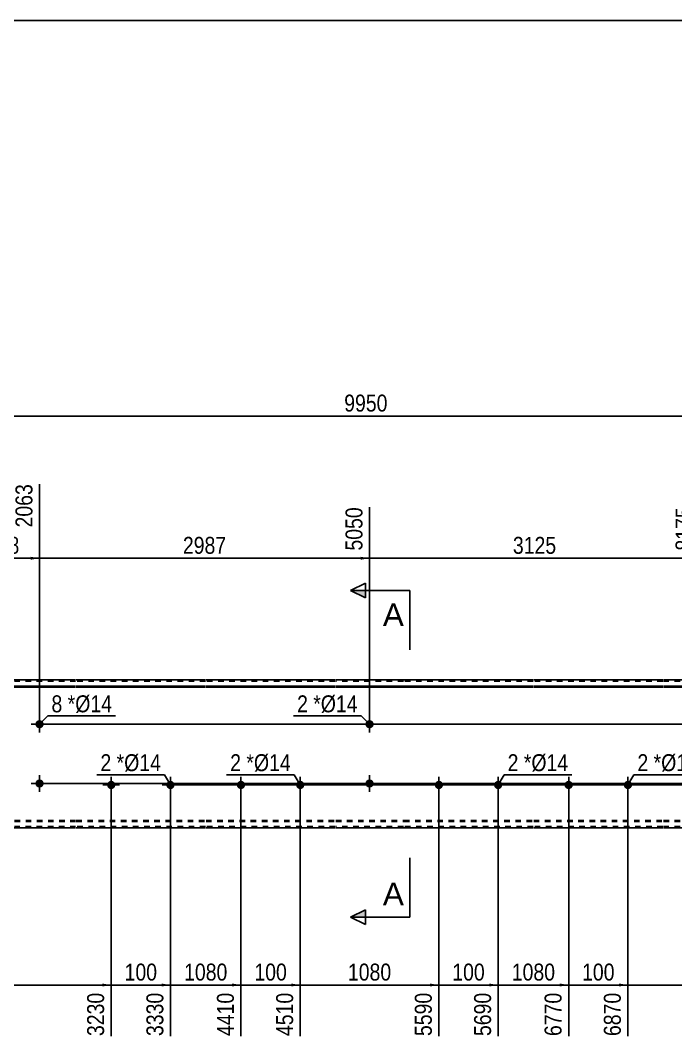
# Model space of a CAD drawing. Header units: millimetres. Extents: x -73 to 330, y -153 to 124.
# Drawn here: x 64.8 to 175.4, y -48.2 to 123.8 of the extents above; entities that cross this region are included whole.
import ezdxf

# ---------------------------------------------------------------- set-up
doc = ezdxf.new("R2010")
doc.units = ezdxf.units.MM
doc.linetypes.add('DXK_LINE_DOT1', pattern=[1.8814, 0.9407, -0.9407])
doc.styles.add('Arial', font='ARIAL.TTF', dxfattribs={"height": 0.2})
doc.styles.add('Arial Narrow', font='ARIALN.TTF', dxfattribs={"height": 0.2})

# ---------------------------------------------------------------- blocks, each defined once
blk = doc.blocks.new('Unknown-629081513-1920')
at = {"color": 5, "linetype": 'Continuous'}
blk.add_line((329.9, 123.75), (-70.1, 123.75), dxfattribs=at)
blk = doc.blocks.new('Part-629081513-1218 - 1203')
at = {"color": 2, "linetype": 'Continuous'}
for p, q in [((0, 12.5), (0, -12.5)), ((9.85, 12.5), (0, 12.5)), ((22.14, 12.5), (9.95, 12.5)), ((32.24, 12.5), (22.24, 12.5)), ((49.53, 12.5), (32.34, 12.5)), ((61.83, 12.5), (49.63, 12.5)), ((74.12, 12.5), (61.93, 12.5)), ((96.02, 12.5), (74.22, 12.5)), ((117.92, 12.5), (96.12, 12.5)), ((129.42, 12.5), (118.02, 12.5)), ((151.32, 12.5), (129.52, 12.5)), ((173.22, 12.5), (151.42, 12.5)), ((185.52, 12.5), (173.32, 12.5)), ((197.81, 12.5), (185.62, 12.5)), ((215.1, 12.5), (197.91, 12.5)), ((225.2, 12.5), (215.2, 12.5)), ((237.5, 12.5), (225.3, 12.5)), ((246.2, 12.5), (237.6, 12.5)), ((246.2, 12.5), (246.2, -12.5)), ((0, 11.44), (9.85, 11.44)), ((0, 11.26), (9.85, 11.26)), ((9.95, 11.44), (22.14, 11.44)), ((9.95, 11.26), (22.14, 11.26)), ((22.24, 11.44), (32.24, 11.44)), ((22.24, 11.26), (32.24, 11.26)), ((32.34, 11.44), (49.53, 11.44)), ((32.34, 11.26), (49.53, 11.26)), ((49.63, 11.44), (61.83, 11.44)), ((49.63, 11.26), (61.83, 11.26)), ((61.93, 11.44), (74.12, 11.44)), ((61.93, 11.26), (74.12, 11.26)), ((74.22, 11.44), (96.02, 11.44)), ((74.22, 11.26), (96.02, 11.26)), ((96.12, 11.44), (117.92, 11.44)), ((96.12, 11.26), (117.92, 11.26)), ((118.02, 11.44), (129.42, 11.44)), ((118.02, 11.26), (129.42, 11.26)), ((129.52, 11.44), (151.32, 11.44)), ((129.52, 11.26), (151.32, 11.26)), ((151.42, 11.44), (173.22, 11.44)), ((151.42, 11.26), (173.22, 11.26)), ((173.32, 11.44), (185.52, 11.44)), ((173.32, 11.26), (185.52, 11.26)), ((185.62, 11.44), (197.81, 11.44)), ((185.62, 11.26), (197.81, 11.26)), ((197.91, 11.44), (215.1, 11.44)), ((197.91, 11.26), (215.1, 11.26)), ((215.2, 11.44), (225.2, 11.44)), ((215.2, 11.26), (225.2, 11.26)), ((225.3, 11.44), (237.5, 11.44)), ((225.3, 11.26), (237.5, 11.26)), ((237.6, 11.44), (246.2, 11.44)), ((237.6, 11.26), (246.2, 11.26)), ((9.85, -12.5), (0, -12.5)), ((22.14, -12.5), (9.95, -12.5)), ((32.24, -12.5), (22.24, -12.5)), ((49.53, -12.5), (32.34, -12.5)), ((61.83, -12.5), (49.63, -12.5)), ((74.12, -12.5), (61.93, -12.5)), ((96.02, -12.5), (74.22, -12.5)), ((117.92, -12.5), (96.12, -12.5)), ((129.42, -12.5), (118.02, -12.5)), ((151.32, -12.5), (129.52, -12.5)), ((173.22, -12.5), (151.42, -12.5)), ((185.52, -12.5), (173.32, -12.5)), ((197.81, -12.5), (185.62, -12.5)), ((215.1, -12.5), (197.91, -12.5)), ((225.2, -12.5), (215.2, -12.5)), ((237.5, -12.5), (225.3, -12.5)), ((246.2, -12.5), (237.6, -12.5))]:
    blk.add_line(p, q, dxfattribs=at)
at = {"color": 7, "linetype": 'DXK_LINE_DOT1'}
for p, q in [((9.85, 12.25), (0, 12.25)), ((22.14, 12.25), (9.95, 12.25)), ((32.24, 12.25), (22.24, 12.25)), ((49.53, 12.25), (32.34, 12.25)), ((61.83, 12.25), (49.63, 12.25)), ((74.12, 12.25), (61.93, 12.25)), ((96.02, 12.25), (74.22, 12.25)), ((117.92, 12.25), (96.12, 12.25)), ((129.42, 12.25), (118.02, 12.25)), ((151.32, 12.25), (129.52, 12.25)), ((173.22, 12.25), (151.42, 12.25)), ((185.52, 12.25), (173.32, 12.25)), ((197.81, 12.25), (185.62, 12.25)), ((215.1, 12.25), (197.91, 12.25)), ((225.2, 12.25), (215.2, 12.25)), ((237.5, 12.25), (225.3, 12.25)), ((246.2, 12.25), (237.6, 12.25)), ((0, -11.26), (9.85, -11.26)), ((0, -11.44), (9.85, -11.44)), ((9.95, -11.26), (22.14, -11.26)), ((9.95, -11.44), (22.14, -11.44)), ((22.24, -11.26), (32.24, -11.26)), ((22.24, -11.44), (32.24, -11.44)), ((32.34, -11.26), (49.53, -11.26)), ((32.34, -11.44), (49.53, -11.44)), ((49.63, -11.26), (61.83, -11.26)), ((49.63, -11.44), (61.83, -11.44)), ((61.93, -11.26), (74.12, -11.26)), ((61.93, -11.44), (74.12, -11.44)), ((74.22, -11.26), (96.02, -11.26)), ((74.22, -11.44), (96.02, -11.44)), ((96.12, -11.26), (117.92, -11.26)), ((96.12, -11.44), (117.92, -11.44)), ((118.02, -11.26), (129.42, -11.26)), ((118.02, -11.44), (129.42, -11.44)), ((129.52, -11.26), (151.32, -11.26)), ((129.52, -11.44), (151.32, -11.44)), ((151.42, -11.26), (173.22, -11.26)), ((151.42, -11.44), (173.22, -11.44)), ((173.32, -11.26), (185.52, -11.26)), ((173.32, -11.44), (185.52, -11.44)), ((185.62, -11.26), (197.81, -11.26)), ((185.62, -11.44), (197.81, -11.44)), ((197.91, -11.26), (215.1, -11.26)), ((197.91, -11.44), (215.1, -11.44)), ((215.2, -11.26), (225.2, -11.26)), ((215.2, -11.44), (225.2, -11.44)), ((225.3, -11.26), (237.5, -11.26)), ((225.3, -11.44), (237.5, -11.44)), ((237.6, -11.26), (246.2, -11.26)), ((237.6, -11.44), (246.2, -11.44)), ((9.85, -12.25), (0, -12.25)), ((22.14, -12.25), (9.95, -12.25)), ((32.24, -12.25), (22.24, -12.25)), ((49.53, -12.25), (32.34, -12.25)), ((61.83, -12.25), (49.63, -12.25)), ((74.12, -12.25), (61.93, -12.25)), ((96.02, -12.25), (74.22, -12.25)), ((117.92, -12.25), (96.12, -12.25)), ((129.42, -12.25), (118.02, -12.25)), ((151.32, -12.25), (129.52, -12.25)), ((173.22, -12.25), (151.42, -12.25)), ((185.52, -12.25), (173.32, -12.25)), ((197.81, -12.25), (185.62, -12.25)), ((215.1, -12.25), (197.91, -12.25)), ((225.2, -12.25), (215.2, -12.25)), ((237.5, -12.25), (225.3, -12.25)), ((246.2, -12.25), (237.6, -12.25))]:
    blk.add_line(p, q, dxfattribs=at)
blk = doc.blocks.new('Bolt-629081513-1227 - 1203')
at = {"linetype": 'Continuous'}
for points in [[(3.05, 5, -1), (4.45, 5, -1)], [(67.33, 5, -1), (68.73, 5, -1)]]:
    blk.add_hatch(color=3, dxfattribs=at).paths.add_polyline_path(points)
at = {"color": 3, "linetype": 'Continuous'}
for p, q in [((3.75, 3.6), (3.75, 6.4)), ((68.03, 3.6), (68.03, 6.4)), ((2.35, 5), (5.15, 5)), ((66.63, 5), (69.43, 5))]:
    blk.add_line(p, q, dxfattribs=at)
blk = doc.blocks.new('Bolt-629081513-1228 - 1203')
at = {"linetype": 'Continuous'}
for points in [[(3.05, -5, -1), (4.45, -5, -1)], [(67.33, -5, -1), (68.73, -5, -1)]]:
    blk.add_hatch(color=3, dxfattribs=at).paths.add_polyline_path(points)
at = {"color": 3, "linetype": 'Continuous'}
for p, q in [((2.35, -5), (5.15, -5)), ((3.75, -6.4), (3.75, -3.6)), ((66.63, -5), (69.43, -5)), ((68.03, -6.4), (68.03, -3.6))]:
    blk.add_line(p, q, dxfattribs=at)
blk = doc.blocks.new('Bolt-629081513-1229 - 1203')
at = {"linetype": 'Continuous'}
for points in [[(157.32, -5.95, -1), (157.32, -4.55, -1)], [(167.32, -5.95, -1), (167.32, -4.55, -1)]]:
    blk.add_hatch(color=3, dxfattribs=at).paths.add_polyline_path(points)
at = {"color": 3, "linetype": 'Continuous'}
for p, q in [((157.32, -6.65), (157.32, -3.85)), ((167.32, -6.65), (167.32, -3.85)), ((158.72, -5.25), (155.92, -5.25)), ((168.72, -5.25), (165.92, -5.25))]:
    blk.add_line(p, q, dxfattribs=at)
blk = doc.blocks.new('Bolt-629081513-1230 - 1203')
at = {"linetype": 'Continuous'}
for points in [[(135.42, -5.95, -1), (135.42, -4.55, -1)], [(145.42, -5.95, -1), (145.42, -4.55, -1)]]:
    blk.add_hatch(color=3, dxfattribs=at).paths.add_polyline_path(points)
at = {"color": 3, "linetype": 'Continuous'}
for p, q in [((135.42, -6.65), (135.42, -3.85)), ((145.42, -6.65), (145.42, -3.85)), ((136.82, -5.25), (134.02, -5.25)), ((146.82, -5.25), (144.02, -5.25))]:
    blk.add_line(p, q, dxfattribs=at)
blk = doc.blocks.new('Bolt-629081513-1231 - 1203')
at = {"linetype": 'Continuous'}
for points in [[(102.02, -5.95, -1), (102.02, -4.55, -1)], [(112.02, -5.95, -1), (112.02, -4.55, -1)]]:
    blk.add_hatch(color=3, dxfattribs=at).paths.add_polyline_path(points)
at = {"color": 3, "linetype": 'Continuous'}
for p, q in [((102.02, -6.65), (102.02, -3.85)), ((112.02, -6.65), (112.02, -3.85)), ((103.42, -5.25), (100.62, -5.25)), ((113.42, -5.25), (110.62, -5.25))]:
    blk.add_line(p, q, dxfattribs=at)
blk = doc.blocks.new('Bolt-629081513-1232 - 1203')
at = {"linetype": 'Continuous'}
for points in [[(80.12, -5.95, -1), (80.12, -4.55, -1)], [(90.12, -5.95, -1), (90.12, -4.55, -1)]]:
    blk.add_hatch(color=3, dxfattribs=at).paths.add_polyline_path(points)
at = {"color": 3, "linetype": 'Continuous'}
for p, q in [((80.12, -6.65), (80.12, -3.85)), ((90.12, -6.65), (90.12, -3.85)), ((81.52, -5.25), (78.72, -5.25)), ((91.52, -5.25), (88.72, -5.25))]:
    blk.add_line(p, q, dxfattribs=at)
blk = doc.blocks.new('Bolt-629081513-1233 - 1203')
at = {"linetype": 'Continuous'}
for points in [[(124.42, 5, -1), (123.02, 5, -1)], [(124.42, -5, -1), (123.02, -5, -1)]]:
    blk.add_hatch(color=3, dxfattribs=at).paths.add_polyline_path(points)
at = {"color": 3, "linetype": 'Continuous'}
for p, q in [((123.72, 6.4), (123.72, 3.6)), ((122.32, 5), (125.12, 5)), ((122.32, -5), (125.12, -5)), ((123.72, -3.6), (123.72, -6.4))]:
    blk.add_line(p, q, dxfattribs=at)
blk = doc.blocks.new('StraightDimension-629081513-1353 - 1203')
at = {"linetype": 'Continuous'}
blk.add_hatch(color=7, dxfattribs=at).paths.add_polyline_path([(155.82, -38.75), (157.32, -39), (155.82, -39.25)])
at = {"color": 7, "linetype": 'Continuous'}
for p, q in [((145.42, -6.25), (145.42, -47.61)), ((157.32, -6.25), (157.32, -47.61)), ((145.42, -39), (157.32, -39))]:
    blk.add_line(p, q, dxfattribs=at)
at = {"color": 0}
blk.add_wipeout([(155.63, -38.85), (155.63, -34.65), (147.12, -34.65), (147.12, -38.85)], dxfattribs=at)
at = {"color": 3, "style": 'Arial Narrow'}
blk.add_text('1080', height=2.863, dxfattribs=at).set_placement((147.72, -38.25))
at = {"color": 0, "linetype": 'Continuous'}
blk.add_wipeout([(156.72, -39.7), (152.52, -39.7), (152.52, -48.21), (156.72, -48.21)], dxfattribs=at)
at = {"color": 3, "linetype": 'Continuous', "style": 'Arial Narrow'}
blk.add_text('6770', height=2.863, rotation=90.0002, dxfattribs=at).set_placement((156.12, -47.61))
blk = doc.blocks.new('StraightDimension-629081513-1284 - 1203')
at = {"linetype": 'Continuous'}
blk.add_hatch(color=7, dxfattribs=at).paths.add_polyline_path([(177.92, 33.25), (179.42, 33), (177.92, 32.75)])
at = {"color": 7, "linetype": 'Continuous'}
for p, q in [((123.72, 6), (123.72, 41.61)), ((179.42, 6), (179.42, 41.61)), ((123.72, 33), (179.42, 33))]:
    blk.add_line(p, q, dxfattribs=at)
at = {"color": 0, "linetype": 'Continuous'}
blk.add_wipeout([(178.82, 42.21), (174.62, 42.21), (174.62, 33.7), (178.82, 33.7)], dxfattribs=at)
at = {"color": 0}
blk.add_wipeout([(155.83, 33.15), (155.83, 37.35), (147.31, 37.35), (147.31, 33.15)], dxfattribs=at)
at = {"color": 3, "linetype": 'Continuous', "style": 'Arial Narrow'}
blk.add_text('8175', height=2.863, rotation=90.0002, dxfattribs=at).set_placement((178.22, 34.3))
at = {"color": 3, "style": 'Arial Narrow'}
blk.add_text('3125', height=2.863, dxfattribs=at).set_placement((147.91, 33.75))
blk = doc.blocks.new('StraightDimension-629081513-1357 - 1203')
at = {"linetype": 'Continuous'}
blk.add_hatch(color=7, dxfattribs=at).paths.add_polyline_path([(100.52, -38.75), (102.02, -39), (100.52, -39.25)])
at = {"color": 7, "linetype": 'Continuous'}
for p, q in [((90.12, -6.25), (90.12, -47.61)), ((102.02, -6.25), (102.02, -47.61)), ((90.12, -39), (102.02, -39))]:
    blk.add_line(p, q, dxfattribs=at)
at = {"color": 0}
blk.add_wipeout([(100.33, -38.85), (100.33, -34.65), (91.82, -34.65), (91.82, -38.85)], dxfattribs=at)
at = {"color": 3, "style": 'Arial Narrow'}
blk.add_text('1080', height=2.863, dxfattribs=at).set_placement((92.42, -38.25))
at = {"color": 0, "linetype": 'Continuous'}
blk.add_wipeout([(101.42, -39.7), (97.22, -39.7), (97.22, -48.21), (101.42, -48.21)], dxfattribs=at)
at = {"color": 3, "linetype": 'Continuous', "style": 'Arial Narrow'}
blk.add_text('4410', height=2.863, rotation=90.0002, dxfattribs=at).set_placement((100.82, -47.61))
blk = doc.blocks.new('StraightDimension-629081513-1356 - 1203')
at = {"linetype": 'Continuous'}
blk.add_hatch(color=7, dxfattribs=at).paths.add_polyline_path([(110.52, -38.75), (112.02, -39), (110.52, -39.25)])
at = {"color": 7, "linetype": 'Continuous'}
for p, q in [((102.02, -6.25), (102.02, -47.61)), ((112.02, -6.25), (112.02, -47.61)), ((102.02, -39), (112.02, -39))]:
    blk.add_line(p, q, dxfattribs=at)
at = {"color": 0}
blk.add_wipeout([(110.36, -38.85), (110.36, -34.65), (103.68, -34.65), (103.68, -38.85)], dxfattribs=at)
at = {"color": 3, "style": 'Arial Narrow'}
blk.add_text('100', height=2.863, dxfattribs=at).set_placement((104.28, -38.25))
at = {"color": 0, "linetype": 'Continuous'}
blk.add_wipeout([(111.42, -39.7), (107.22, -39.7), (107.22, -48.21), (111.42, -48.21)], dxfattribs=at)
at = {"color": 3, "linetype": 'Continuous', "style": 'Arial Narrow'}
blk.add_text('4510', height=2.863, rotation=90.0002, dxfattribs=at).set_placement((110.82, -47.61))
blk = doc.blocks.new('StraightDimension-629081513-1419 - 1203')
at = {"linetype": 'Continuous'}
for points in [[(1.5, 56.75), (0, 57), (1.5, 57.25)], [(244.7, 57.25), (246.2, 57), (244.7, 56.75)]]:
    blk.add_hatch(color=7, dxfattribs=at).paths.add_polyline_path(points)
at = {"color": 7, "linetype": 'Continuous'}
for p, q in [((0, 13.5), (0, 59.25)), ((246.2, 13.5), (246.2, 59.25)), ((0, 57), (246.2, 57))]:
    blk.add_line(p, q, dxfattribs=at)
at = {"color": 0}
blk.add_wipeout([(127.35, 57.15), (127.35, 61.35), (118.84, 61.35), (118.84, 57.15)], dxfattribs=at)
at = {"color": 3, "style": 'Arial Narrow'}
blk.add_text('9950', height=2.863, dxfattribs=at).set_placement((119.44, 57.75))
blk = doc.blocks.new('StraightDimension-629081513-1355 - 1203')
at = {"linetype": 'Continuous'}
blk.add_hatch(color=7, dxfattribs=at).paths.add_polyline_path([(133.92, -38.75), (135.42, -39), (133.92, -39.25)])
at = {"color": 7, "linetype": 'Continuous'}
for p, q in [((112.02, -6.25), (112.02, -47.61)), ((135.42, -6.25), (135.42, -47.61)), ((112.02, -39), (135.42, -39))]:
    blk.add_line(p, q, dxfattribs=at)
at = {"color": 0}
blk.add_wipeout([(127.98, -38.85), (127.98, -34.65), (119.47, -34.65), (119.47, -38.85)], dxfattribs=at)
at = {"color": 0, "linetype": 'Continuous'}
blk.add_wipeout([(134.82, -39.7), (130.62, -39.7), (130.62, -48.21), (134.82, -48.21)], dxfattribs=at)
at = {"color": 3, "style": 'Arial Narrow'}
blk.add_text('1080', height=2.863, dxfattribs=at).set_placement((120.07, -38.25))
at = {"color": 3, "linetype": 'Continuous', "style": 'Arial Narrow'}
blk.add_text('5590', height=2.863, rotation=90.0002, dxfattribs=at).set_placement((134.22, -47.61))
blk = doc.blocks.new('StraightDimension-629081513-1286 - 1203')
at = {"linetype": 'Continuous'}
blk.add_hatch(color=7, dxfattribs=at).paths.add_polyline_path([(66.53, 33.25), (68.03, 33), (66.53, 32.75)])
at = {"color": 7, "linetype": 'Continuous'}
for p, q in [((55.73, 6), (55.73, 45.51)), ((68.03, 6), (68.03, 45.51)), ((55.73, 33), (68.03, 33))]:
    blk.add_line(p, q, dxfattribs=at)
at = {"color": 0}
blk.add_wipeout([(65.22, 33.15), (65.22, 37.35), (58.54, 37.35), (58.54, 33.15)], dxfattribs=at)
at = {"color": 3, "style": 'Arial Narrow'}
blk.add_text('338', height=2.863, dxfattribs=at).set_placement((59.14, 33.75))
at = {"color": 0, "linetype": 'Continuous'}
blk.add_wipeout([(67.43, 46.11), (63.23, 46.11), (63.23, 37.6), (67.43, 37.6)], dxfattribs=at)
at = {"color": 3, "linetype": 'Continuous', "style": 'Arial Narrow'}
blk.add_text('2063', height=2.863, rotation=90.0002, dxfattribs=at).set_placement((66.83, 38.2))
blk = doc.blocks.new('StraightDimension-629081513-1354 - 1203')
at = {"linetype": 'Continuous'}
blk.add_hatch(color=7, dxfattribs=at).paths.add_polyline_path([(143.92, -38.75), (145.42, -39), (143.92, -39.25)])
at = {"color": 7, "linetype": 'Continuous'}
for p, q in [((135.42, -6.25), (135.42, -47.61)), ((145.42, -6.25), (145.42, -47.61)), ((135.42, -39), (145.42, -39))]:
    blk.add_line(p, q, dxfattribs=at)
at = {"color": 0}
blk.add_wipeout([(143.76, -38.85), (143.76, -34.65), (137.08, -34.65), (137.08, -38.85)], dxfattribs=at)
at = {"color": 3, "style": 'Arial Narrow'}
blk.add_text('100', height=2.863, dxfattribs=at).set_placement((137.68, -38.25))
at = {"color": 0, "linetype": 'Continuous'}
blk.add_wipeout([(144.82, -39.7), (140.62, -39.7), (140.62, -48.21), (144.82, -48.21)], dxfattribs=at)
at = {"color": 3, "linetype": 'Continuous', "style": 'Arial Narrow'}
blk.add_text('5690', height=2.863, rotation=90.0002, dxfattribs=at).set_placement((144.22, -47.61))
blk = doc.blocks.new('StraightDimension-629081513-1358 - 1203')
at = {"linetype": 'Continuous'}
blk.add_hatch(color=7, dxfattribs=at).paths.add_polyline_path([(88.62, -38.75), (90.12, -39), (88.62, -39.25)])
at = {"color": 7, "linetype": 'Continuous'}
for p, q in [((80.12, -6.25), (80.12, -47.61)), ((90.12, -6.25), (90.12, -47.61)), ((80.12, -39), (90.12, -39))]:
    blk.add_line(p, q, dxfattribs=at)
at = {"color": 0}
blk.add_wipeout([(88.46, -38.85), (88.46, -34.65), (81.78, -34.65), (81.78, -38.85)], dxfattribs=at)
at = {"color": 3, "style": 'Arial Narrow'}
blk.add_text('100', height=2.863, dxfattribs=at).set_placement((82.38, -38.25))
at = {"color": 0, "linetype": 'Continuous'}
blk.add_wipeout([(89.52, -39.7), (85.32, -39.7), (85.32, -48.21), (89.52, -48.21)], dxfattribs=at)
at = {"color": 3, "linetype": 'Continuous', "style": 'Arial Narrow'}
blk.add_text('3330', height=2.863, rotation=90.0002, dxfattribs=at).set_placement((88.92, -47.61))
blk = doc.blocks.new('StraightDimension-629081513-1387 - 1203')
at = {"linetype": 'Continuous'}
for points in [[(257.75, 11), (258, 12.5), (258.25, 11)], [(258.25, 6.5), (258, 5), (257.75, 6.5)]]:
    blk.add_hatch(color=7, dxfattribs=at).paths.add_polyline_path(points)
at = {"color": 7, "linetype": 'Continuous'}
for p, q in [((247.2, 12.5), (260.4, 12.5)), ((258, 5), (258, 12.5)), ((69.03, 5), (260.4, 5))]:
    blk.add_line(p, q, dxfattribs=at)
at = {"color": 0}
blk.add_wipeout([(257.85, 11.18), (253.65, 11.18), (253.65, 6.32), (257.85, 6.32)], dxfattribs=at)
at = {"color": 3, "style": 'Arial Narrow'}
blk.add_text('75', height=2.863, rotation=90.0002, dxfattribs=at).set_placement((257.25, 6.92))
blk = doc.blocks.new('StraightDimension-629081513-1388 - 1203')
at = {"linetype": 'Continuous'}
for points in [[(257.75, 3.5), (258, 5), (258.25, 3.5)], [(258.25, -3.5), (258, -5), (257.75, -3.5)]]:
    blk.add_hatch(color=7, dxfattribs=at).paths.add_polyline_path(points)
at = {"color": 7, "linetype": 'Continuous'}
for p, q in [((69.03, 5), (260.4, 5)), ((258, -5), (258, 5)), ((69.03, -5), (260.4, -5))]:
    blk.add_line(p, q, dxfattribs=at)
at = {"color": 0}
blk.add_wipeout([(257.85, 3.34), (253.65, 3.34), (253.65, -3.34), (257.85, -3.34)], dxfattribs=at)
at = {"color": 3, "style": 'Arial Narrow'}
blk.add_text('100', height=2.863, rotation=90.0002, dxfattribs=at).set_placement((257.25, -2.74))
blk = doc.blocks.new('StraightDimension-629081513-1389 - 1203')
at = {"linetype": 'Continuous'}
for points in [[(258.25, -3.5), (258, -5), (257.75, -3.5)], [(257.75, -6.75), (258, -5.25), (258.25, -6.75)]]:
    blk.add_hatch(color=7, dxfattribs=at).paths.add_polyline_path(points)
at = {"color": 7, "linetype": 'Continuous'}
for p, q in [((69.03, -5), (260.25, -5)), ((258, -5.25), (258, -5)), ((91.12, -5.25), (260.25, -5.25))]:
    blk.add_line(p, q, dxfattribs=at)
at = {"color": 0}
blk.add_wipeout([(262.35, -3.61), (258.15, -3.61), (258.15, -6.64), (262.35, -6.64)], dxfattribs=at)
at = {"color": 3, "style": 'Arial Narrow'}
blk.add_text('2', height=2.86, rotation=90.0002, dxfattribs=at).set_placement((261.75, -6.04))
blk = doc.blocks.new('StraightDimension-629081513-1390 - 1203')
at = {"linetype": 'Continuous'}
for points in [[(257.75, -6.75), (258, -5.25), (258.25, -6.75)], [(258.25, -11), (258, -12.5), (257.75, -11)]]:
    blk.add_hatch(color=7, dxfattribs=at).paths.add_polyline_path(points)
at = {"color": 7, "linetype": 'Continuous'}
for p, q in [((91.12, -5.25), (260.4, -5.25)), ((258, -12.5), (258, -5.25)), ((247.2, -12.5), (260.4, -12.5))]:
    blk.add_line(p, q, dxfattribs=at)
at = {"color": 0}
blk.add_wipeout([(257.85, -6.45), (253.65, -6.45), (253.65, -11.3), (257.85, -11.3)], dxfattribs=at)
at = {"color": 3, "style": 'Arial Narrow'}
blk.add_text('73', height=2.863, rotation=90.0002, dxfattribs=at).set_placement((257.25, -10.7))
blk = doc.blocks.new('StraightDimension-629081513-1285 - 1203')
at = {"linetype": 'Continuous'}
blk.add_hatch(color=7, dxfattribs=at).paths.add_polyline_path([(122.22, 33.25), (123.72, 33), (122.22, 32.75)])
at = {"color": 7, "linetype": 'Continuous'}
for p, q in [((68.03, 6), (68.03, 45.51)), ((123.72, 6), (123.72, 41.61)), ((68.03, 33), (123.72, 33))]:
    blk.add_line(p, q, dxfattribs=at)
at = {"color": 0, "linetype": 'Continuous'}
blk.add_wipeout([(123.12, 42.21), (118.92, 42.21), (118.92, 33.7), (123.12, 33.7)], dxfattribs=at)
at = {"color": 0}
blk.add_wipeout([(100.13, 33.15), (100.13, 37.35), (91.62, 37.35), (91.62, 33.15)], dxfattribs=at)
at = {"color": 3, "linetype": 'Continuous', "style": 'Arial Narrow'}
blk.add_text('5050', height=2.863, rotation=90.0002, dxfattribs=at).set_placement((122.52, 34.3))
at = {"color": 3, "style": 'Arial Narrow'}
blk.add_text('2987', height=2.863, dxfattribs=at).set_placement((92.22, 33.75))
blk = doc.blocks.new('StraightDimension-629081513-1351 - 1203')
at = {"linetype": 'Continuous'}
blk.add_hatch(color=7, dxfattribs=at).paths.add_polyline_path([(244.7, -38.75), (246.2, -39), (244.7, -39.25)])
at = {"color": 7, "linetype": 'Continuous'}
for p, q in [((167.32, -6.25), (167.32, -47.61)), ((246.2, -13.5), (246.2, -47.61)), ((167.32, -39), (246.2, -39))]:
    blk.add_line(p, q, dxfattribs=at)
at = {"color": 0}
blk.add_wipeout([(211.02, -38.85), (211.02, -34.65), (202.5, -34.65), (202.5, -38.85)], dxfattribs=at)
at = {"color": 0, "linetype": 'Continuous'}
blk.add_wipeout([(245.6, -39.7), (241.4, -39.7), (241.4, -48.21), (245.6, -48.21)], dxfattribs=at)
at = {"color": 3, "style": 'Arial Narrow'}
blk.add_text('3080', height=2.863, dxfattribs=at).set_placement((203.1, -38.25))
at = {"color": 3, "linetype": 'Continuous', "style": 'Arial Narrow'}
blk.add_text('9950', height=2.863, rotation=90.0002, dxfattribs=at).set_placement((245, -47.61))
blk = doc.blocks.new('StraightDimension-629081513-1352 - 1203')
at = {"linetype": 'Continuous'}
blk.add_hatch(color=7, dxfattribs=at).paths.add_polyline_path([(165.82, -38.75), (167.32, -39), (165.82, -39.25)])
at = {"color": 7, "linetype": 'Continuous'}
for p, q in [((157.32, -6.25), (157.32, -47.61)), ((167.32, -6.25), (167.32, -47.61)), ((157.32, -39), (167.32, -39))]:
    blk.add_line(p, q, dxfattribs=at)
at = {"color": 0}
blk.add_wipeout([(165.66, -38.85), (165.66, -34.65), (158.98, -34.65), (158.98, -38.85)], dxfattribs=at)
at = {"color": 3, "style": 'Arial Narrow'}
blk.add_text('100', height=2.863, dxfattribs=at).set_placement((159.58, -38.25))
at = {"color": 0, "linetype": 'Continuous'}
blk.add_wipeout([(166.72, -39.7), (162.52, -39.7), (162.52, -48.21), (166.72, -48.21)], dxfattribs=at)
at = {"color": 3, "linetype": 'Continuous', "style": 'Arial Narrow'}
blk.add_text('6870', height=2.863, rotation=90.0002, dxfattribs=at).set_placement((166.12, -47.61))
blk = doc.blocks.new('StraightDimension-629081513-1359 - 1203')
at = {"linetype": 'Continuous'}
blk.add_hatch(color=7, dxfattribs=at).paths.add_polyline_path([(78.62, -38.75), (80.12, -39), (78.62, -39.25)])
at = {"color": 7, "linetype": 'Continuous'}
for p, q in [((80.12, -6.25), (80.12, -47.61)), ((0, -13.5), (0, -42.13)), ((0, -39), (80.12, -39))]:
    blk.add_line(p, q, dxfattribs=at)
at = {"color": 0}
blk.add_wipeout([(44.32, -38.85), (44.32, -34.65), (35.81, -34.65), (35.81, -38.85)], dxfattribs=at)
at = {"color": 0, "linetype": 'Continuous'}
for points in [[(-0.6, -39.7), (-4.8, -39.7), (-4.8, -42.73), (-0.6, -42.73)], [(79.52, -39.7), (75.32, -39.7), (75.32, -48.21), (79.52, -48.21)]]:
    blk.add_wipeout(points, dxfattribs=at)
at = {"color": 3, "style": 'Arial Narrow'}
blk.add_text('3230', height=2.863, dxfattribs=at).set_placement((36.41, -38.25))
at = {"color": 3, "linetype": 'Continuous', "style": 'Arial Narrow'}
for s, height, p in [('0', 2.86, (-1.2, -42.13)), ('3230', 2.863, (78.92, -47.61))]:
    blk.add_text(s, height=height, rotation=90.0002, dxfattribs=at).set_placement(p)
blk = doc.blocks.new('SectionMark-629081513-1276 - 1203')
at = {"linetype": 'Continuous'}
for points in [[(123.02, 27.55), (123.02, 26.3), (120.52, 27.55)], [(123.02, -26.3), (123.02, -27.55), (120.52, -27.55)]]:
    blk.add_hatch(color=30, dxfattribs=at).paths.add_polyline_path(points)
at = {"color": 30, "linetype": 'Continuous'}
for p, q in [((120.52, 27.55), (123.02, 28.8)), ((130.52, 27.55), (120.52, 27.55)), ((120.52, 27.55), (123.02, 26.3)), ((123.02, 26.3), (123.02, 28.8)), ((130.52, 27.55), (130.52, 17.55)), ((130.52, -27.55), (130.52, -17.55)), ((120.52, -27.55), (123.02, -26.3)), ((123.02, -26.3), (123.02, -28.8)), ((130.52, -27.55), (120.52, -27.55)), ((123.02, -28.8), (120.52, -27.55))]:
    blk.add_line(p, q, dxfattribs=at)
at = {"color": 0, "linetype": 'Continuous'}
for points in [[(129.52, 21.55), (129.52, 25.55), (125.96, 25.55), (125.96, 21.55)], [(129.52, -25.55), (129.52, -21.55), (125.96, -21.55), (125.96, -25.55)]]:
    blk.add_wipeout(points, dxfattribs=at)
at = {"color": 96, "linetype": 'Continuous', "style": 'Arial'}
for p in [(125.96, 21.55), (125.96, -25.55)]:
    blk.add_text('A', height=3.82, dxfattribs=at).set_placement(p)
blk = doc.blocks.new('MarkSet-629081513-1444 - 1203')
at = {"color": 0}
for points in [[(71.87, 7.01), (71.87, 10.01), (70.04, 10.01), (70.04, 7.01)], [(74.05, 7.01), (74.05, 10.01), (72.77, 10.01), (72.77, 7.01)]]:
    blk.add_wipeout(points, dxfattribs=at)
for points in [[(71.87, 7.01), (71.87, 10.01), (70.04, 10.01), (70.04, 7.01)], [(74.05, 7.01), (74.05, 10.01), (72.77, 10.01), (72.77, 7.01)]]:
    blk.add_wipeout(points, dxfattribs=at)
at = {"color": 7, "linetype": 'Continuous'}
blk.add_line((68.03, 5), (69.44, 6.41), dxfattribs=at)
at = {"color": 3, "style": 'Arial Narrow'}
blk.add_text('8', height=2.86, dxfattribs=at).set_placement((70.04, 7.01))
at = {"color": 0}
blk.add_wipeout([(80.26, 7.01), (80.26, 10.01), (74.05, 10.01), (74.05, 7.01)], dxfattribs=at)
blk.add_wipeout([(80.26, 7.01), (80.26, 10.01), (74.05, 10.01), (74.05, 7.01)], dxfattribs=at)
at = {"color": 7, "linetype": 'Continuous'}
blk.add_line((69.44, 6.41), (80.86, 6.41), dxfattribs=at)
at = {"color": 3, "style": 'Arial Narrow'}
for s, height, p in [('*', 2.86, (72.77, 7.01)), ('Ø14', 2.863, (74.05, 7.01))]:
    blk.add_text(s, height=height, dxfattribs=at).set_placement(p)
blk = doc.blocks.new('Mark-629081513-1451 - 1203')
at = {"color": 0}
for points in [[(170.75, -2.92), (170.75, 0.08), (168.92, 0.08), (168.92, -2.92)], [(172.93, -2.92), (172.93, 0.08), (171.65, 0.08), (171.65, -2.92)]]:
    blk.add_wipeout(points, dxfattribs=at)
for points in [[(170.75, -2.92), (170.75, 0.08), (168.92, 0.08), (168.92, -2.92)], [(172.93, -2.92), (172.93, 0.08), (171.65, 0.08), (171.65, -2.92)]]:
    blk.add_wipeout(points, dxfattribs=at)
at = {"color": 7, "linetype": 'Continuous'}
blk.add_line((167.32, -5.25), (168.32, -3.52), dxfattribs=at)
at = {"color": 3, "style": 'Arial Narrow'}
blk.add_text('2', height=2.86, dxfattribs=at).set_placement((168.92, -2.92))
at = {"color": 0}
blk.add_wipeout([(179.14, -2.92), (179.14, 0.08), (172.93, 0.08), (172.93, -2.92)], dxfattribs=at)
blk.add_wipeout([(179.14, -2.92), (179.14, 0.08), (172.93, 0.08), (172.93, -2.92)], dxfattribs=at)
at = {"color": 7, "linetype": 'Continuous'}
blk.add_line((168.32, -3.52), (179.74, -3.52), dxfattribs=at)
at = {"color": 3, "style": 'Arial Narrow'}
for s, height, p in [('Ø14', 2.863, (172.93, -2.92)), ('*', 2.86, (171.65, -2.92))]:
    blk.add_text(s, height=height, dxfattribs=at).set_placement(p)
blk = doc.blocks.new('Mark-629081513-1452 - 1203')
at = {"color": 0}
for points in [[(148.85, -2.92), (148.85, 0.08), (147.02, 0.08), (147.02, -2.92)], [(151.03, -2.92), (151.03, 0.08), (149.75, 0.08), (149.75, -2.92)]]:
    blk.add_wipeout(points, dxfattribs=at)
for points in [[(148.85, -2.92), (148.85, 0.08), (147.02, 0.08), (147.02, -2.92)], [(151.03, -2.92), (151.03, 0.08), (149.75, 0.08), (149.75, -2.92)]]:
    blk.add_wipeout(points, dxfattribs=at)
at = {"color": 7, "linetype": 'Continuous'}
blk.add_line((145.42, -5.25), (146.42, -3.52), dxfattribs=at)
at = {"color": 3, "style": 'Arial Narrow'}
blk.add_text('2', height=2.86, dxfattribs=at).set_placement((147.02, -2.92))
at = {"color": 0}
blk.add_wipeout([(157.24, -2.92), (157.24, 0.08), (151.03, 0.08), (151.03, -2.92)], dxfattribs=at)
blk.add_wipeout([(157.24, -2.92), (157.24, 0.08), (151.03, 0.08), (151.03, -2.92)], dxfattribs=at)
at = {"color": 7, "linetype": 'Continuous'}
blk.add_line((146.42, -3.52), (157.84, -3.52), dxfattribs=at)
at = {"color": 3, "style": 'Arial Narrow'}
for s, height, p in [('Ø14', 2.863, (151.03, -2.92)), ('*', 2.86, (149.75, -2.92))]:
    blk.add_text(s, height=height, dxfattribs=at).set_placement(p)
blk = doc.blocks.new('Mark-629081513-1453 - 1203')
at = {"color": 0}
for points in [[(102.03, -2.92), (102.03, 0.08), (100.2, 0.08), (100.2, -2.92)], [(104.21, -2.92), (104.21, 0.08), (102.93, 0.08), (102.93, -2.92)]]:
    blk.add_wipeout(points, dxfattribs=at)
for points in [[(102.03, -2.92), (102.03, 0.08), (100.2, 0.08), (100.2, -2.92)], [(104.21, -2.92), (104.21, 0.08), (102.93, 0.08), (102.93, -2.92)]]:
    blk.add_wipeout(points, dxfattribs=at)
at = {"color": 3, "style": 'Arial Narrow'}
blk.add_text('2', height=2.86, dxfattribs=at).set_placement((100.2, -2.92))
at = {"color": 0}
blk.add_wipeout([(110.42, -2.92), (110.42, 0.08), (104.21, 0.08), (104.21, -2.92)], dxfattribs=at)
blk.add_wipeout([(110.42, -2.92), (110.42, 0.08), (104.21, 0.08), (104.21, -2.92)], dxfattribs=at)
at = {"color": 7, "linetype": 'Continuous'}
for p in [(99.6, -3.52), (112.02, -5.25)]:
    blk.add_line(p, (111.02, -3.52), dxfattribs=at)
at = {"color": 3, "style": 'Arial Narrow'}
for s, height, p in [('Ø14', 2.863, (104.21, -2.92)), ('*', 2.86, (102.93, -2.92))]:
    blk.add_text(s, height=height, dxfattribs=at).set_placement(p)
blk = doc.blocks.new('Mark-629081513-1454 - 1203')
at = {"color": 0}
for points in [[(80.13, -2.92), (80.13, 0.08), (78.3, 0.08), (78.3, -2.92)], [(82.31, -2.92), (82.31, 0.08), (81.03, 0.08), (81.03, -2.92)]]:
    blk.add_wipeout(points, dxfattribs=at)
for points in [[(80.13, -2.92), (80.13, 0.08), (78.3, 0.08), (78.3, -2.92)], [(82.31, -2.92), (82.31, 0.08), (81.03, 0.08), (81.03, -2.92)]]:
    blk.add_wipeout(points, dxfattribs=at)
at = {"color": 3, "style": 'Arial Narrow'}
blk.add_text('2', height=2.86, dxfattribs=at).set_placement((78.3, -2.92))
at = {"color": 0}
blk.add_wipeout([(88.52, -2.92), (88.52, 0.08), (82.31, 0.08), (82.31, -2.92)], dxfattribs=at)
blk.add_wipeout([(88.52, -2.92), (88.52, 0.08), (82.31, 0.08), (82.31, -2.92)], dxfattribs=at)
at = {"color": 7, "linetype": 'Continuous'}
for p in [(77.7, -3.52), (90.12, -5.25)]:
    blk.add_line(p, (89.12, -3.52), dxfattribs=at)
at = {"color": 3, "style": 'Arial Narrow'}
for s, height, p in [('Ø14', 2.863, (82.31, -2.92)), ('*', 2.86, (81.03, -2.92))]:
    blk.add_text(s, height=height, dxfattribs=at).set_placement(p)
blk = doc.blocks.new('Mark-629081513-1455 - 1203')
at = {"color": 0}
for points in [[(113.32, 7.01), (113.32, 10.01), (111.49, 10.01), (111.49, 7.01)], [(115.49, 7.01), (115.49, 10.01), (114.22, 10.01), (114.22, 7.01)]]:
    blk.add_wipeout(points, dxfattribs=at)
for points in [[(113.32, 7.01), (113.32, 10.01), (111.49, 10.01), (111.49, 7.01)], [(115.49, 7.01), (115.49, 10.01), (114.22, 10.01), (114.22, 7.01)]]:
    blk.add_wipeout(points, dxfattribs=at)
at = {"color": 3, "style": 'Arial Narrow'}
blk.add_text('2', height=2.86, dxfattribs=at).set_placement((111.49, 7.01))
at = {"color": 0}
blk.add_wipeout([(121.71, 7.01), (121.71, 10.01), (115.49, 10.01), (115.49, 7.01)], dxfattribs=at)
blk.add_wipeout([(121.71, 7.01), (121.71, 10.01), (115.49, 10.01), (115.49, 7.01)], dxfattribs=at)
at = {"color": 7, "linetype": 'Continuous'}
for p in [(110.89, 6.41), (123.72, 5)]:
    blk.add_line(p, (122.31, 6.41), dxfattribs=at)
at = {"color": 3, "style": 'Arial Narrow'}
for s, height, p in [('*', 2.86, (114.22, 7.01)), ('Ø14', 2.863, (115.49, 7.01))]:
    blk.add_text(s, height=height, dxfattribs=at).set_placement(p)

msp = doc.modelspace()

# ---------------------------------------------------------------- block references
for name in ['Unknown-629081513-1920', 'Part-629081513-1218 - 1203', 'Bolt-629081513-1227 - 1203', 'Bolt-629081513-1233 - 1203', 'Bolt-629081513-1228 - 1203', 'Bolt-629081513-1232 - 1203', 'Bolt-629081513-1231 - 1203', 'Bolt-629081513-1230 - 1203', 'Bolt-629081513-1229 - 1203']:
    msp.add_blockref(name, (0, 0))

# ---------------------------------------------------------------- next in the draw order: block references
for name in ['StraightDimension-629081513-1284 - 1203', 'StraightDimension-629081513-1357 - 1203', 'StraightDimension-629081513-1353 - 1203']:
    msp.add_blockref(name, (0, 0))

# ---------------------------------------------------------------- next in the draw order: block references
for name in ['StraightDimension-629081513-1419 - 1203', 'StraightDimension-629081513-1387 - 1203', 'StraightDimension-629081513-1358 - 1203', 'StraightDimension-629081513-1356 - 1203']:
    msp.add_blockref(name, (0, 0))

# ---------------------------------------------------------------- next in the draw order: block references
for name in ['StraightDimension-629081513-1286 - 1203', 'StraightDimension-629081513-1388 - 1203', 'StraightDimension-629081513-1355 - 1203']:
    msp.add_blockref(name, (0, 0))

# ---------------------------------------------------------------- next in the draw order: block references
for name in ['StraightDimension-629081513-1285 - 1203', 'StraightDimension-629081513-1354 - 1203']:
    msp.add_blockref(name, (0, 0))

# ---------------------------------------------------------------- next in the draw order: block references
for name in ['MarkSet-629081513-1444 - 1203', 'StraightDimension-629081513-1389 - 1203']:
    msp.add_blockref(name, (0, 0))

# ---------------------------------------------------------------- next in the draw order: block references
for name in ['Mark-629081513-1454 - 1203', 'StraightDimension-629081513-1359 - 1203', 'StraightDimension-629081513-1390 - 1203']:
    msp.add_blockref(name, (0, 0))

# ---------------------------------------------------------------- next in the draw order: block references
for name in ['SectionMark-629081513-1276 - 1203', 'Mark-629081513-1453 - 1203', 'Mark-629081513-1452 - 1203', 'Mark-629081513-1451 - 1203', 'StraightDimension-629081513-1351 - 1203']:
    msp.add_blockref(name, (0, 0))

# ---------------------------------------------------------------- next in the draw order: block references
for name in ['Mark-629081513-1455 - 1203', 'StraightDimension-629081513-1352 - 1203']:
    msp.add_blockref(name, (0, 0))

doc.saveas('drawing.dxf')
